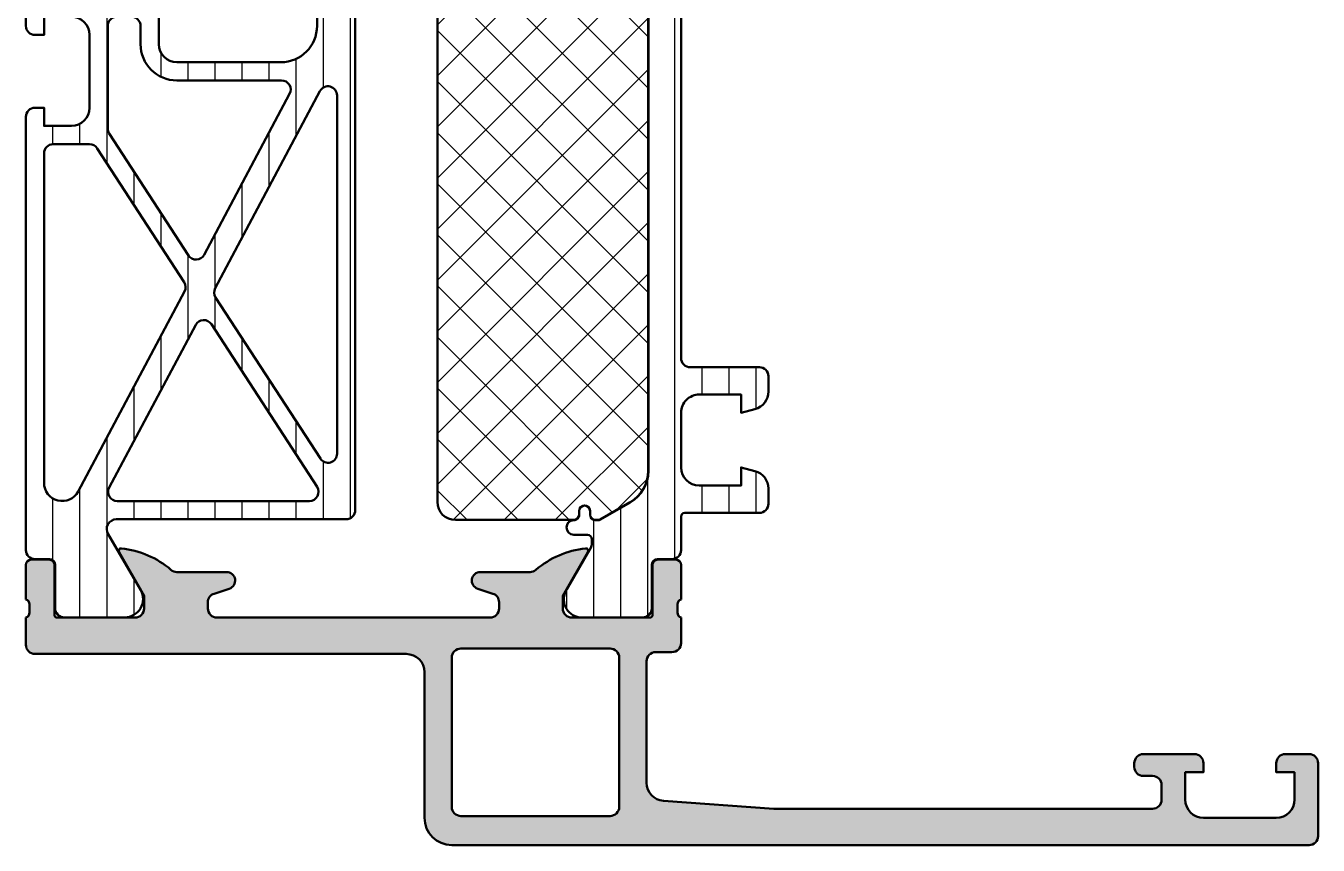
# Model space of a CAD drawing. Extents: x 0 to 71, y 0 to 90.
# Drawn here: x 0 to 71, y 0 to 45 of the extents above; entities that cross this region are included whole.
import ezdxf

# ---------------------------------------------------------------- set-up
doc = ezdxf.new("R2010")
doc.units = 0
for name, color, linetype, lineweight in [('0S-Alu contour', 7, 'Continuous', 50), ('0S-Alu hatch', 252, 'Continuous', 25), ('0S-Plastic contour', 254, 'Continuous', 50), ('0S-Plastic hatch', 253, 'Continuous', 25), ('0S-PT contour', 91, 'Continuous', 50), ('0S-PT hatch', 103, 'Continuous', 25)]:
    doc.layers.add(name, color=color, linetype=linetype, lineweight=lineweight)
pattern_1 = [(90, (0, 0), (-1.4859, 0), [])]

# ---------------------------------------------------------------- blocks, each defined once
blk = doc.blocks.new('445230__4D1B3745_639E_4B03_B5FC_5BB9E818A97D_')
at = {"layer": '0S-Alu hatch'}
h = blk.add_hatch(color=256, dxfattribs=at)
edge = h.paths.add_edge_path()
edge.add_line((23.39999999999999, 5.8e-15), (70.5, 1e-16))
edge.add_arc((70.5, 0.5000000000000002), 0.5000000000000002, 270, 360)
edge.add_line((71, 0.5000000000000002), (71, 4.5))
edge.add_arc((70.5, 4.5), 0.5, 0, 90)
edge.add_line((70.5, 5), (69.2, 4.999999999999999))
edge.add_arc((69.2, 4.499999999999998), 0.5000000000000009, 90, 180)
edge.add_line((68.7, 4.499999999999998), (68.7, 3.999999999999999))
edge.add_line((68.7, 3.999999999999999), (69.7, 3.999999999999998))
edge.add_line((69.7, 3.999999999999998), (69.7, 2.499999999999999))
edge.add_ellipse((68.7, 2.499999999999999), major_axis=(-1, 0), ratio=1, start_angle=90, end_angle=180, ccw=False)
edge.add_line((68.7, 1.499999999999999), (64.7, 1.499999999999999))
edge.add_ellipse((64.7, 2.5), major_axis=(-1, 0), ratio=1, start_angle=0, end_angle=90, ccw=False)
edge.add_line((63.7, 2.5), (63.7, 3.999999999999999))
edge.add_line((63.7, 3.999999999999999), (64.69999999999997, 3.999999999999999))
edge.add_line((64.69999999999997, 3.999999999999999), (64.7, 4.499999999999998))
edge.add_arc((64.19999999999999, 4.499999999999998), 0.5000000000000071, 0, 90)
edge.add_line((64.19999999999999, 5.000000000000005), (61.4, 5))
edge.add_arc((61.39999999999999, 4.500000000000003), 0.4999999999999965, 89.9999999999992, 180)
edge.add_line((60.89999999999999, 4.500000000000003), (60.89999999999999, 4.299999999999998))
edge.add_arc((61.4, 4.299999999999998), 0.5, 180, 270)
edge.add_line((61.4, 3.799999999999998), (61.9, 3.799999999999999))
edge.add_ellipse((61.9, 3.299999999999995), major_axis=(-0.500000000000004, 0), ratio=1, start_angle=180, end_angle=270, ccw=False)
edge.add_line((62.40000000000001, 3.299999999999995), (62.4, 2.499999999999998))
edge.add_ellipse((61.90000000000001, 2.499999999999998), major_axis=(-0.4999999999999929, 0), ratio=1, start_angle=89.9999999999992, end_angle=180, ccw=False)
edge.add_line((61.9, 2.000000000000005), (41.1, 2.000000000000001))
edge.add_line((41.1, 2.000000000000001), (35.02875295001209, 2.43366050357057))
edge.add_ellipse((35.1, 3.431119203401297), major_axis=(-0.9999999999999925, 0), ratio=1, start_angle=0, end_angle=85.91438322002512, ccw=False)
edge.add_line((34.1, 3.431119203401297), (34.1, 10.10000000000001))
edge.add_ellipse((34.59999999999999, 10.10000000000001), major_axis=(-0.4999999999999858, 0), ratio=1, start_angle=269.9999999999984, end_angle=360, ccw=False)
edge.add_line((34.6, 10.59999999999999), (35.49999999999999, 10.6))
edge.add_arc((35.50000000000001, 11.09999999999999), 0.4999999999999947, 269.9999999999984, 360)
edge.add_line((36, 11.09999999999999), (36.00000000000001, 12.49999999999997))
edge.add_ellipse((36.07883644654305, 12.76752059199309), major_axis=(-0.2788950563274344, 0), ratio=1, start_angle=-1.16458937409692, end_angle=73.58012358050792, ccw=False)
edge.add_line((35.799999, 12.77318899999146), (35.799999, 13.22678299999147))
edge.add_ellipse((36.07886709564317, 13.23244365946854), major_axis=(-0.2789255417371506, 0), ratio=1, start_angle=-73.57540544464501, end_angle=1.162870072887472, ccw=False)
edge.add_line((36, 13.49998699999148), (36, 15.37999799999997))
edge.add_arc((35.69999999999999, 15.37999799999998), 0.3000000000000043, 0, 89.99999999999864)
edge.add_line((35.7, 15.67999799999998), (34.72002568095721, 15.67999799999998))
edge.add_arc((34.72002568095721, 15.37999799999998), 0.3000000000000025, 90, 180)
edge.add_line((34.42002568095721, 15.37999799999998), (34.42002568095721, 12.61999999999998))
edge.add_ellipse((34.30002568095723, 12.61999999999999), major_axis=(-0.1199999999999761, 0), ratio=1, start_angle=89.9999999999967, end_angle=180, ccw=False)
edge.add_line((34.30002568095723, 12.50000000000001), (30.00000000000008, 12.50000000000001))
edge.add_ellipse((30.00000000000006, 13.00000000000001), major_axis=(-0.4999999999999965, 0), ratio=1, start_angle=0, end_angle=90.00000000000239, ccw=False)
edge.add_line((29.50000000000006, 13.00000000000001), (29.50000000000013, 13.70000000000008))
edge.add_line((29.50000000000013, 13.70000000000008), (30.88149545762234, 16.09282032302733))
edge.add_arc((30.76188021535158, 16.16188021535154), 0.1381197846484216, 329.9999999999994, 456.1655420256848)
edge.add_arc((31.28405319410915, 11.32812240090915), 5.000000000000042, 96.16554202568877, 130.6658211473357)
edge.add_ellipse((27.7, 15.50000000000004), major_axis=(-0.4999999999999942, 0), ratio=1, start_angle=89.9999999999983, end_angle=130.6658211473343, ccw=False)
edge.add_line((27.69999999999999, 15.00000000000004), (24.97066344585756, 15.00000000000005))
edge.add_arc((24.97066344585756, 14.52933655414248), 0.4706634458575714, 90, 252)
edge.add_line((24.8252204424565, 14.0817090169777), (25.6545084971875, 13.81225699414494))
edge.add_ellipse((25.50000000000003, 13.33672873599737), major_axis=(-0.4999999999999875, 0), ratio=1, start_angle=180, end_angle=251.9999999999998, ccw=False)
edge.add_line((26.00000000000001, 13.33672873599737), (26, 13.00000000000004))
edge.add_ellipse((25.5, 13.00000000000004), major_axis=(-0.5, 0), ratio=1, start_angle=90.0000000000008, end_angle=180, ccw=False)
edge.add_line((25.50000000000001, 12.50000000000003), (10.49999999999999, 12.50000000000004))
edge.add_ellipse((10.49999999999999, 13.00000000000003), major_axis=(-0.4999999999999858, 0), ratio=1, start_angle=0, end_angle=90, ccw=False)
edge.add_line((10, 13.00000000000003), (10, 13.33672873599738))
edge.add_ellipse((10.49999999999996, 13.33672873599739), major_axis=(-0.4999999999999574, 0), ratio=1, start_angle=287.99999999999966, end_angle=360, ccw=False)
edge.add_line((10.3454915028125, 13.81225699414492), (11.17477955754349, 14.0817090169777))
edge.add_arc((11.02933655414244, 14.52933655414248), 0.4706634458575631, 287.9999999999985, 450)
edge.add_line((11.02933655414244, 15.00000000000004), (8.29999999999999, 15.00000000000005))
edge.add_ellipse((8.299999999999981, 15.49999999999994), major_axis=(-0.499999999999897, 0), ratio=1, start_angle=49.33417885266488, end_angle=90.0000000000008, ccw=False)
edge.add_arc((4.715946805890837, 11.32812240090912), 5.000000000000085, 49.33417885266388, 83.8344579743107)
edge.add_arc((5.238119784648461, 16.16188021535153), 0.1381197846484461, 83.83445797431543, 209.9999999999996)
edge.add_line((5.118504542377669, 16.09282032302731), (6.499999999999857, 13.70000000000009))
edge.add_line((6.499999999999857, 13.70000000000009), (6.499999999999928, 12.99999999999997))
edge.add_ellipse((5.999999999999957, 13), major_axis=(-0.4999999999999716, 0), ratio=1, start_angle=89.9999999999967, end_angle=180, ccw=False)
edge.add_line((5.999999999999928, 12.50000000000002), (1.69997431904278, 12.50000000000001))
edge.add_ellipse((1.699974319042766, 12.61999999999999), major_axis=(-0.1199999999999797, 0), ratio=1, start_angle=0, end_angle=90.00000000000682, ccw=False)
edge.add_line((1.579974319042786, 12.61999999999999), (1.57997431904279, 15.37999799999998))
edge.add_arc((1.279974319042793, 15.37999799999998), 0.2999999999999971, 0, 90)
edge.add_line((1.279974319042793, 15.67999799999998), (0.2999999999999971, 15.67999799999998))
edge.add_arc((0.3000000000000114, 15.37999799999998), 0.3000000000000007, 90.00000000000273, 180)
edge.add_line((1.07e-14, 15.37999799999998), (1.42e-14, 13.49998699999146))
edge.add_ellipse((-0.0788670956431616, 13.23244365946853), major_axis=(-0.2789255417371429, 0), ratio=1, start_angle=178.8371299271111, end_angle=253.57540544464308, ccw=False)
edge.add_line((0.2000010000000003, 13.22678299999146), (0.2000010000000003, 12.77318899999147))
edge.add_ellipse((-0.0788364465429936, 12.76752059199309), major_axis=(-0.2788950563273811, 0), ratio=1, start_angle=106.4198764194908, end_angle=181.1645893740988, ccw=False)
edge.add_line((2.84e-14, 12.50000000000002), (0, 11.00000000000002))
edge.add_arc((0.5, 11.00000000000002), 0.5, 180, 270.0000000000017)
edge.add_line((0.5000000000000142, 10.50000000000002), (20.9, 10.5))
edge.add_ellipse((20.9, 9.500000000000009), major_axis=(-0.9999999999999982, 0), ratio=1, start_angle=180, end_angle=270, ccw=False)
edge.add_line((21.9, 9.500000000000009), (21.9, 1.50000000000002))
edge.add_arc((23.4, 1.500000000000009), 1.5, 180, 269.9999999999997)
edge = h.paths.add_edge_path()
edge.add_ellipse((23.90000000000001, 2.100000000000009), major_axis=(-0.5, 0), ratio=1, start_angle=0, end_angle=90.0000000000008, ccw=False)
edge.add_line((23.40000000000001, 2.100000000000009), (23.39999999999999, 10.3))
edge.add_ellipse((23.89999999999999, 10.3), major_axis=(-0.5000000000000036, 0), ratio=1, start_angle=269.9999999999992, end_angle=360, ccw=False)
edge.add_line((23.9, 10.8), (32.09999999999999, 10.8))
edge.add_ellipse((32.09999999999999, 10.3), major_axis=(-0.5, 0), ratio=1, start_angle=180, end_angle=270, ccw=False)
edge.add_line((32.6, 10.3), (32.6, 2.100000000000008))
edge.add_ellipse((32.09999999999999, 2.100000000000007), major_axis=(-0.5000000000000036, 0), ratio=1, start_angle=90, end_angle=180, ccw=False)
edge.add_line((32.09999999999999, 1.600000000000004), (23.90000000000001, 1.600000000000009))
at = {"layer": '0S-Alu contour', "color": 7}
for points in [[(1.279974319042793, 15.67999799999998), (0.2999999999999971, 15.67999799999998)], [(5.118504542377669, 16.09282032302731), (6.499999999999857, 13.70000000000009), (6.499999999999928, 12.99999999999997)], [(29.50000000000006, 13.00000000000001), (29.50000000000013, 13.70000000000008), (30.88149545762234, 16.09282032302733)], [(35.7, 15.67999799999998), (34.72002568095721, 15.67999799999998)], [(1.07e-14, 15.37999799999998), (1.42e-14, 13.49998699999146)], [(1.579974319042786, 12.61999999999999), (1.57997431904279, 15.37999799999998)], [(11.02933655414244, 15.00000000000004), (8.29999999999999, 15.00000000000005)], [(27.69999999999999, 15.00000000000004), (24.97066344585756, 15.00000000000005)], [(34.42002568095721, 15.37999799999998), (34.42002568095721, 12.61999999999998)], [(36, 13.49998699999148), (36, 15.37999799999997)], [(10.3454915028125, 13.81225699414492), (11.17477955754349, 14.0817090169777)], [(24.8252204424565, 14.0817090169777), (25.6545084971875, 13.81225699414494)], [(0.2000010000000003, 13.22678299999146), (0.2000010000000003, 12.77318899999147)], [(10, 13.00000000000003), (10, 13.33672873599738)], [(26.00000000000001, 13.33672873599737), (26, 13.00000000000004)], [(35.799999, 12.77318899999146), (35.799999, 13.22678299999147)], [(2.84e-14, 12.50000000000002), (0, 11.00000000000002)], [(5.999999999999928, 12.50000000000002), (1.69997431904278, 12.50000000000001)], [(25.50000000000001, 12.50000000000003), (10.49999999999999, 12.50000000000004)], [(34.30002568095723, 12.50000000000001), (30.00000000000008, 12.50000000000001)], [(36, 11.09999999999999), (36.00000000000001, 12.49999999999997)], [(23.9, 10.8), (32.09999999999999, 10.8)], [(0.5000000000000142, 10.50000000000002), (20.9, 10.5)], [(23.40000000000001, 2.100000000000009), (23.39999999999999, 10.3)], [(32.6, 10.3), (32.6, 2.100000000000008)], [(34.1, 3.431119203401297), (34.1, 10.10000000000001)], [(34.6, 10.59999999999999), (35.49999999999999, 10.6)], [(21.9, 9.500000000000009), (21.9, 1.50000000000002)], [(64.19999999999999, 5.000000000000005), (61.4, 5)], [(70.5, 5), (69.2, 4.999999999999999)], [(60.89999999999999, 4.500000000000003), (60.89999999999999, 4.299999999999998)], [(63.7, 2.5), (63.7, 3.999999999999999), (64.69999999999997, 3.999999999999999), (64.7, 4.499999999999998)], [(68.7, 4.499999999999998), (68.7, 3.999999999999999), (69.7, 3.999999999999998), (69.7, 2.499999999999999)], [(71, 0.5000000000000002), (71, 4.5)], [(61.4, 3.799999999999998), (61.9, 3.799999999999999)], [(62.40000000000001, 3.299999999999995), (62.4, 2.499999999999998)], [(61.9, 2.000000000000005), (41.1, 2.000000000000001), (35.02875295001209, 2.43366050357057)], [(32.09999999999999, 1.600000000000004), (23.90000000000001, 1.600000000000009)], [(68.7, 1.499999999999999), (64.7, 1.499999999999999)], [(23.39999999999999, 5.8e-15), (70.5, 1e-16)]]:
    blk.add_lwpolyline(points, dxfattribs=at)
for centre, radius, start, end in [((0.3000000000000114, 15.37999799999998), 0.3000000000000007, 90.00000000000273, 180), ((1.279974319042793, 15.37999799999998), 0.2999999999999971, 0, 90), ((5.238119784648461, 16.16188021535153), 0.1381197846484461, 83.83445797431543, 209.9999999999996), ((4.715946805890837, 11.32812240090912), 5.000000000000085, 49.33417885266388, 83.8344579743107), ((31.28405319410915, 11.32812240090915), 5.000000000000042, 96.16554202568877, 130.6658211473357), ((30.76188021535158, 16.16188021535154), 0.1381197846484216, 329.9999999999994, 96.1655420256848), ((34.72002568095721, 15.37999799999998), 0.3000000000000025, 90, 180), ((35.69999999999999, 15.37999799999998), 0.3000000000000043, 0, 89.99999999999864), ((11.02933655414244, 14.52933655414248), 0.4706634458575631, 287.9999999999985, 90), ((24.97066344585756, 14.52933655414248), 0.4706634458575714, 90, 252), ((0.5, 11.00000000000002), 0.5, 180, 270.0000000000017), ((35.50000000000001, 11.09999999999999), 0.4999999999999947, 269.9999999999984, 0), ((61.39999999999999, 4.500000000000003), 0.4999999999999965, 89.9999999999992, 180), ((64.19999999999999, 4.499999999999998), 0.5000000000000071, 0, 90), ((69.2, 4.499999999999998), 0.5000000000000009, 90, 180), ((70.5, 4.5), 0.5, 0, 90), ((61.4, 4.299999999999998), 0.5, 180, 270), ((23.4, 1.500000000000009), 1.5, 180, 269.9999999999997), ((70.5, 0.5000000000000002), 0.5000000000000002, 270, 0)]:
    blk.add_arc(centre, radius, start, end, dxfattribs=at)
at = {"layer": '0S-Alu contour', "color": 7, "extrusion": (0, 0, -1)}
for centre, radius, start, end in [((-8.299999999999981, 15.49999999999994), 0.499999999999897, 269.9999999999992, 310.6658211473351), ((-27.7, 15.50000000000004), 0.4999999999999942, 229.3341788526658, 270.0000000000017), ((0.0788670956431616, 13.23244365946853), 0.2789255417371429, 106.4245945553569, 181.162870072889), ((-10.49999999999996, 13.33672873599739), 0.4999999999999574, 0, 72.00000000000034), ((-25.50000000000003, 13.33672873599737), 0.4999999999999875, 108.0000000000002, 180), ((-36.07886709564317, 13.23244365946854), 0.2789255417371506, 358.8371299271125, 73.57540544464504), ((-5.999999999999957, 13), 0.4999999999999716, 180, 270.0000000000033), ((-10.49999999999999, 13.00000000000003), 0.4999999999999858, 270, 0), ((-25.5, 13.00000000000004), 0.5, 180, 269.9999999999992), ((-30.00000000000006, 13.00000000000001), 0.4999999999999965, 269.9999999999976, 0), ((0.0788364465429936, 12.76752059199309), 0.2788950563273811, 178.8354106259012, 253.5801235805092), ((-1.699974319042766, 12.61999999999999), 0.1199999999999797, 269.9999999999932, 0), ((-34.30002568095723, 12.61999999999999), 0.1199999999999761, 180, 270.0000000000033), ((-36.07883644654305, 12.76752059199309), 0.2788950563274344, 286.4198764194922, 1.164589374096924), ((-23.89999999999999, 10.3), 0.5000000000000036, 0, 90.00000000000081), ((-32.09999999999999, 10.3), 0.5, 90, 180), ((-20.9, 9.500000000000009), 0.9999999999999982, 90, 180), ((-34.59999999999999, 10.10000000000001), 0.4999999999999858, 0, 90.0000000000016), ((-61.9, 3.299999999999995), 0.500000000000004, 90, 180), ((-35.1, 3.431119203401297), 0.9999999999999925, 274.085616779975, 0), ((-61.90000000000001, 2.499999999999998), 0.4999999999999929, 180, 270.0000000000008), ((-64.7, 2.5), 1, 270, 0), ((-68.7, 2.499999999999999), 1, 180, 270), ((-23.90000000000001, 2.100000000000009), 0.5, 269.9999999999992, 0), ((-32.09999999999999, 2.100000000000007), 0.5000000000000036, 180, 270)]:
    blk.add_arc(centre, radius, start, end, dxfattribs=at)
blk = doc.blocks.new('284597__D08CAC3A_07DD_463D_B509_7DF6EB28120C___7885D81C_6EBD_473B_95D0_16E659CB0002_')
at = {"layer": '0S-Plastic hatch'}
h = blk.add_hatch(dxfattribs=at)
h.set_pattern_fill('ANSI31', color=256, scale=0.4680000000000001, angle=45, style=0)
h.set_pattern_definition(pattern_1)
edge = h.paths.add_edge_path()
edge.add_line((35.99999999999975, 66.29000567895663), (35.99999999999975, 64.4500000000472))
edge.add_arc((36.19999999999978, 64.45000000004715), 0.2000000000000384, 180, 269.9999999999919)
edge.add_line((36.19999999999976, 64.25000000004712), (40.29999999999977, 64.25000000004718))
edge.add_ellipse((40.29999999999975, 63.75000000004719), major_axis=(-0.4999999999999858, 0), ratio=1, start_angle=180, end_angle=269.9999999999984, ccw=False)
edge.add_line((40.79999999999974, 63.75000000004719), (40.79999999999974, 62.9192507766728))
edge.add_ellipse((39.79999999999984, 62.91925077667283), major_axis=(-0.999999999999904, 0), ratio=1, start_angle=104.9999999999985, end_angle=180, ccw=False)
edge.add_line((40.05881904510231, 61.95332495038385), (39.29999999999974, 61.75000000004718))
edge.add_line((39.29999999999974, 61.75000000004718), (39.29999999999974, 62.75000000004711))
edge.add_line((39.29999999999974, 62.75000000004711), (36.99999999999978, 62.75000000004716))
edge.add_arc((36.99999999999974, 61.75000000004715), 1.000000000000007, 89.99999999999797, 180)
edge.add_line((35.99999999999974, 61.75000000004715), (35.99999999999975, 58.75000000004716))
edge.add_arc((36.99999999999975, 58.75000000004717), 1.000000000000007, 180, 270.0000000000017)
edge.add_line((36.99999999999978, 57.75000000004716), (39.29999999999974, 57.75000000004716))
edge.add_line((39.29999999999974, 57.75000000004716), (39.29999999999974, 58.75000000004717))
edge.add_line((39.29999999999974, 58.75000000004717), (40.05881904510228, 58.54667504971059))
edge.add_ellipse((39.79999999999979, 57.58074922342157), major_axis=(-0.9999999999999568, 0), ratio=1, start_angle=180, end_angle=255.00000000000068, ccw=False)
edge.add_line((40.79999999999974, 57.58074922342157), (40.79999999999974, 56.75000000004715))
edge.add_ellipse((40.29999999999977, 56.75000000004712), major_axis=(-0.4999999999999681, 0), ratio=1, start_angle=90.00000000000489, end_angle=180, ccw=False)
edge.add_line((40.29999999999981, 56.25000000004715), (36.49999999999975, 56.25000000004716))
edge.add_arc((36.49999999999976, 55.75000000004715), 0.5000000000000071, 90.0000000000016, 180)
edge.add_line((35.99999999999975, 55.75000000004715), (35.99999999999975, 26.74999999999995))
edge.add_arc((36.49999999999973, 26.74999999999996), 0.4999999999999858, 180, 270.0000000000017)
edge.add_line((36.49999999999975, 26.24999999999998), (40.29999999999978, 26.24999999999998))
edge.add_ellipse((40.29999999999978, 25.75000000000001), major_axis=(-0.4999999999999645, 0), ratio=1, start_angle=180, end_angle=269.9999999999992, ccw=False)
edge.add_line((40.79999999999974, 25.75000000000001), (40.79999999999975, 24.91925077662567))
edge.add_ellipse((39.79999999999966, 24.91925077662568), major_axis=(-1.000000000000092, 0), ratio=1, start_angle=104.9999999999998, end_angle=180, ccw=False)
edge.add_line((40.0588190451022, 23.95332495033652), (39.29999999999974, 23.75000000000003))
edge.add_line((39.29999999999974, 23.75000000000003), (39.29999999999974, 24.74999999999995))
edge.add_line((39.29999999999974, 24.74999999999995), (36.99999999999973, 24.74999999999992))
edge.add_arc((36.99999999999968, 23.74999999999999), 0.999999999999936, 89.99999999999714, 180)
edge.add_line((35.99999999999975, 23.74999999999999), (35.99999999999975, 20.74999999999998))
edge.add_arc((36.99999999999974, 20.74999999999997), 1, 180, 270)
edge.add_line((36.99999999999974, 19.74999999999997), (39.29999999999974, 19.74999999999998))
edge.add_line((39.29999999999974, 19.74999999999998), (39.29999999999974, 20.74999999999998))
edge.add_line((39.29999999999974, 20.74999999999998), (40.05881904510228, 20.54667504966336))
edge.add_ellipse((39.79999999999975, 19.58074922337431), major_axis=(-0.999999999999984, 0), ratio=1, start_angle=180, end_angle=254.999999999999, ccw=False)
edge.add_line((40.79999999999974, 19.58074922337431), (40.79999999999974, 18.74999999999992))
edge.add_ellipse((40.29999999999975, 18.74999999999991), major_axis=(-0.4999999999999929, 0), ratio=1, start_angle=90.0000000000008, end_angle=180, ccw=False)
edge.add_line((40.29999999999975, 18.24999999999992), (36.19999999999973, 18.24999999999998))
edge.add_arc((36.19999999999977, 18.04999999999996), 0.2000000000000206, 90.0000000000122, 180)
edge.add_line((35.99999999999975, 18.04999999999996), (35.99999999999975, 16.20999432109047))
edge.add_ellipse((35.50000267890206, 16.20999432109047), major_axis=(-0.4999973210976875, 0), ratio=1, start_angle=89.99969301797472, end_angle=180, ccw=False)
edge.add_line((35.49999999999287, 15.70999699999996), (34.68966866665951, 15.70999699999996))
edge.add_arc((34.68966866665951, 15.40999699999995), 0.3000000000000114, 90, 180)
edge.add_line((34.3896686666595, 15.40999699999995), (34.39000061705653, 13.00999861706367))
edge.add_ellipse((33.89000463961791, 13.00999597743858), major_axis=(-0.4999959774455904, 0), ratio=1, start_angle=89.99969751881582, end_angle=180.0003024817733, ccw=False)
edge.add_line((33.89000199999285, 12.50999999999996), (30.41346050189336, 12.50999999999996))
edge.add_ellipse((30.55577115088471, 13.4998180747228), major_axis=(-0.9999960709244707, 0), ratio=1, start_angle=-32.727016099840625, end_angle=81.8183919481001, ccw=False)
edge.add_line((29.71451850189337, 14.04045299999995), (31.03303562435068, 16.32419195977532))
edge.add_arc((30.60002365369275, 16.57419118792778), 0.4999989808088478, 330.0000347009659, 360.0057751235545)
edge.add_line((31.10002263196169, 16.57424158528533), (31.09999999999033, 16.7999999999824))
edge.add_arc((30.84999999997285, 16.79999999998248), 0.2500000000174793, 0, 89.99999999999349)
edge.add_line((30.84999999997288, 17.04999999999996), (30.09959336060875, 17.04999999999999))
edge.add_ellipse((30.09959336060875, 17.44925907311674), major_axis=(-0.3992590731167524, 0), ratio=1, start_angle=-90, end_angle=90, ccw=False)
edge.add_arc((30.09959336060881, 18.15000000000003), 0.301481853766532, 269.9999999999892, 360)
edge.add_line((30.40107521437534, 18.15000000000003), (30.40107521437533, 18.35057079528622))
edge.add_ellipse((30.7005044190891, 18.35057079528619), major_axis=(-0.2994292047137676, 0), ratio=1, start_angle=180, end_angle=360, ccw=False)
edge.add_line((30.99993362380287, 18.35057079528617), (30.99993362380286, 18.14999999999993))
edge.add_arc((31.29993362380281, 18.14999999999994), 0.2999999999999474, 180, 266.6063607285442)
edge.add_line((31.28217495791437, 17.85052607828749), (31.46501280946028, 17.85052607828744))
edge.add_arc((31.46501280946004, 18.05052607828744), 0.2000000000000028, 270.0000000000692, 300.0000000000661)
edge.add_line((31.56501280946024, 17.87732099753067), (33.19999999999974, 18.82128129211018))
edge.add_arc((32.19999999999978, 20.55333209967904), 1.999999999999963, 299.9999999999989, 360)
edge.add_line((34.19999999999975, 20.55333209967904), (34.19999999999973, 61.94666790036814))
edge.add_arc((32.19999999999983, 61.94666790036811), 1.999999999999907, 0, 60.00000000000036)
edge.add_line((33.19999999999977, 63.67871870793692), (31.56501280946021, 64.62267900251663))
edge.add_arc((31.4650128094603, 64.44947392175968), 0.2000000000000152, 60.0000000000326, 90.00000000003052)
edge.add_line((31.46501280946019, 64.6494739217597), (31.28217495791439, 64.64947392175966))
edge.add_arc((31.29993362380283, 64.3500000000472), 0.2999999999999647, 93.39363927145564, 180)
edge.add_line((30.99993362380287, 64.3500000000472), (30.99993362380285, 64.14942920476093))
edge.add_ellipse((30.7005044190891, 64.14942920476093), major_axis=(-0.2994292047137605, 0), ratio=1, start_angle=0, end_angle=180, ccw=False)
edge.add_line((30.40107521437533, 64.14942920476093), (30.40107521437533, 64.35000000004713))
edge.add_arc((30.09959336060877, 64.35000000004706), 0.3014818537665675, 0, 90.00000000000273)
edge.add_ellipse((30.09959336060875, 65.05074092693039), major_axis=(-0.3992590731167524, 0), ratio=1, start_angle=-90, end_angle=90, ccw=False)
edge.add_line((30.09959336060875, 65.45000000004714), (30.84999999997284, 65.45000000004717))
edge.add_arc((30.84999999997285, 65.70000000006466), 0.2500000000174936, 269.9999999999984, 360)
edge.add_line((31.09999999999034, 65.70000000006465), (31.10002263196169, 65.9257584147615))
edge.add_arc((30.6000226344741, 65.92580853907533), 0.5000000000000318, 359.9942561767659, 389.9999965993444)
edge.add_line((31.03303535120451, 66.1758085133749), (29.71451850189337, 68.45954700004715))
edge.add_ellipse((30.5557711508847, 69.0001819253243), major_axis=(-0.9999960709244641, 0), ratio=1, start_angle=-81.81839194810101, end_angle=32.72701609984068, ccw=False)
edge.add_line((30.41346050189336, 69.99000000004715), (33.89000199999284, 69.99000000004715))
edge.add_ellipse((33.89000463961791, 69.49000402260852), major_axis=(-0.4999959774455975, 0), ratio=1, start_angle=179.9996975182268, end_angle=270.00030248118503, ccw=False)
edge.add_line((34.39000061705654, 69.49000138297832), (34.3896686666595, 67.09000300004716))
edge.add_arc((34.68966866665951, 67.09000300004716), 0.3000000000000114, 180, 269.9999999999986)
edge.add_line((34.68966866665951, 66.79000300004715), (35.49999999999287, 66.79000300004715))
edge.add_ellipse((35.50000267890205, 66.29000567895663), major_axis=(-0.4999973210976948, 0), ratio=1, start_angle=180, end_angle=270.00030698202454, ccw=False)
at = {"layer": '0S-Plastic contour', "color": 7}
for points in [[(30.41346050189336, 69.99000000004715), (33.89000199999284, 69.99000000004715)], [(34.39000061705654, 69.49000138297832), (34.3896686666595, 67.09000300004716)], [(31.03303535120451, 66.1758085133749), (29.71451850189337, 68.45954700004715)], [(34.68966866665951, 66.79000300004715), (35.49999999999287, 66.79000300004715)], [(35.99999999999975, 66.29000567895663), (35.99999999999975, 64.4500000000472)], [(30.09959336060875, 65.45000000004714), (30.84999999997284, 65.45000000004717)], [(31.09999999999034, 65.70000000006465), (31.10002263196169, 65.9257584147615)], [(31.46501280946019, 64.6494739217597), (31.28217495791439, 64.64947392175966)], [(33.19999999999977, 63.67871870793692), (31.56501280946021, 64.62267900251663)], [(30.40107521437533, 64.14942920476093), (30.40107521437533, 64.35000000004713)], [(30.99993362380287, 64.3500000000472), (30.99993362380285, 64.14942920476093)], [(36.19999999999976, 64.25000000004712), (40.29999999999977, 64.25000000004718)], [(40.79999999999974, 63.75000000004719), (40.79999999999974, 62.9192507766728)], [(40.05881904510231, 61.95332495038385), (39.29999999999974, 61.75000000004718), (39.29999999999974, 62.75000000004711), (36.99999999999978, 62.75000000004716)], [(34.19999999999975, 20.55333209967904), (34.19999999999973, 61.94666790036814)], [(35.99999999999974, 61.75000000004715), (35.99999999999975, 58.75000000004716)], [(36.99999999999978, 57.75000000004716), (39.29999999999974, 57.75000000004716), (39.29999999999974, 58.75000000004717), (40.05881904510228, 58.54667504971059)], [(40.79999999999974, 57.58074922342157), (40.79999999999974, 56.75000000004715)], [(40.29999999999981, 56.25000000004715), (36.49999999999975, 56.25000000004716)], [(35.99999999999975, 55.75000000004715), (35.99999999999975, 26.74999999999995)], [(36.49999999999975, 26.24999999999998), (40.29999999999978, 26.24999999999998)], [(40.79999999999974, 25.75000000000001), (40.79999999999975, 24.91925077662567)], [(40.0588190451022, 23.95332495033652), (39.29999999999974, 23.75000000000003), (39.29999999999974, 24.74999999999995), (36.99999999999973, 24.74999999999992)], [(35.99999999999975, 23.74999999999999), (35.99999999999975, 20.74999999999998)], [(36.99999999999974, 19.74999999999997), (39.29999999999974, 19.74999999999998), (39.29999999999974, 20.74999999999998), (40.05881904510228, 20.54667504966336)], [(40.79999999999974, 19.58074922337431), (40.79999999999974, 18.74999999999992)], [(31.56501280946024, 17.87732099753067), (33.19999999999974, 18.82128129211018)], [(30.40107521437534, 18.15000000000003), (30.40107521437533, 18.35057079528622)], [(30.99993362380287, 18.35057079528617), (30.99993362380286, 18.14999999999993)], [(31.28217495791437, 17.85052607828749), (31.46501280946028, 17.85052607828744)], [(35.99999999999975, 18.04999999999996), (35.99999999999975, 16.20999432109047)], [(40.29999999999975, 18.24999999999992), (36.19999999999973, 18.24999999999998)], [(30.84999999997288, 17.04999999999996), (30.09959336060875, 17.04999999999999)], [(31.10002263196169, 16.57424158528533), (31.09999999999033, 16.7999999999824)], [(29.71451850189337, 14.04045299999995), (31.03303562435068, 16.32419195977532)], [(35.49999999999287, 15.70999699999996), (34.68966866665951, 15.70999699999996)], [(34.3896686666595, 15.40999699999995), (34.39000061705653, 13.00999861706367)], [(33.89000199999285, 12.50999999999996), (30.41346050189336, 12.50999999999996)]]:
    blk.add_lwpolyline(points, dxfattribs=at)
at = {"layer": '0S-Plastic contour', "color": 7, "extrusion": (0, 0, -1)}
for centre, radius, start, end in [((-30.5557711508847, 69.0001819253243), 0.9999960709244641, 327.2729839001593, 81.81839194810097), ((-33.89000463961791, 69.49000402260852), 0.4999959774455975, 89.99969751881494, 180.0003024817733), ((-35.50000267890205, 66.29000567895663), 0.4999973210976948, 89.99969301797543, 180), ((-30.09959336060875, 65.05074092693039), 0.3992590731167524, 270, 90), ((-30.7005044190891, 64.14942920476093), 0.2994292047137605, 180, 0), ((-40.29999999999975, 63.75000000004719), 0.4999999999999858, 90.0000000000016, 180), ((-39.79999999999984, 62.91925077667283), 0.999999999999904, 180, 255.0000000000015), ((-39.79999999999979, 57.58074922342157), 0.9999999999999568, 104.9999999999993, 180), ((-40.29999999999977, 56.75000000004712), 0.4999999999999681, 180, 269.9999999999951), ((-40.29999999999978, 25.75000000000001), 0.4999999999999645, 90.00000000000081, 180), ((-39.79999999999966, 24.91925077662568), 1.000000000000092, 180, 255.0000000000002), ((-39.79999999999975, 19.58074922337431), 0.999999999999984, 105.000000000001, 180), ((-30.7005044190891, 18.35057079528619), 0.2994292047137676, 0, 180), ((-40.29999999999975, 18.74999999999991), 0.4999999999999929, 180, 269.9999999999992), ((-30.09959336060875, 17.44925907311674), 0.3992590731167524, 270, 90), ((-35.50000267890206, 16.20999432109047), 0.4999973210976876, 180, 270.0003069820253), ((-30.55577115088471, 13.4998180747228), 0.9999960709244707, 278.1816080518999, 32.72701609984063), ((-33.89000463961791, 13.00999597743858), 0.4999959774455904, 179.9996975182267, 270.0003024811842)]:
    blk.add_arc(centre, radius, start, end, dxfattribs=at)
at = {"layer": '0S-Plastic contour', "color": 7}
for centre, radius, start, end in [((34.68966866665951, 67.09000300004716), 0.3000000000000114, 180, 269.9999999999986), ((30.6000226344741, 65.92580853907533), 0.5000000000000318, 359.9942561767659, 29.99999659934434), ((30.84999999997285, 65.70000000006466), 0.2500000000174936, 269.9999999999984, 0), ((30.09959336060877, 64.35000000004706), 0.3014818537665675, 0, 90.00000000000273), ((31.29993362380283, 64.3500000000472), 0.2999999999999647, 93.39363927145564, 180), ((31.4650128094603, 64.44947392175968), 0.2000000000000152, 60.0000000000326, 90.00000000003052), ((36.19999999999978, 64.45000000004715), 0.2000000000000384, 180, 269.9999999999919), ((32.19999999999983, 61.94666790036811), 1.999999999999907, 0, 60.00000000000036), ((36.99999999999974, 61.75000000004715), 1.000000000000007, 89.99999999999797, 180), ((36.99999999999975, 58.75000000004717), 1.000000000000007, 180, 270.0000000000017), ((36.49999999999976, 55.75000000004715), 0.5000000000000071, 90.0000000000016, 180), ((36.49999999999973, 26.74999999999996), 0.4999999999999858, 180, 270.0000000000017), ((36.99999999999968, 23.74999999999999), 0.999999999999936, 89.99999999999714, 180), ((36.99999999999974, 20.74999999999997), 1, 180, 270), ((32.19999999999978, 20.55333209967904), 1.999999999999963, 299.9999999999989, 0), ((30.09959336060881, 18.15000000000003), 0.301481853766532, 269.9999999999892, 0), ((31.29993362380281, 18.14999999999994), 0.2999999999999474, 180, 266.6063607285442), ((31.46501280946004, 18.05052607828744), 0.2000000000000028, 270.0000000000692, 300.0000000000661), ((36.19999999999977, 18.04999999999996), 0.2000000000000206, 90.0000000000122, 180), ((30.84999999997285, 16.79999999998248), 0.2500000000174793, 0, 89.99999999999349), ((30.60002365369275, 16.57419118792778), 0.4999989808088478, 330.0000347009659, 0.0057751235544622), ((34.68966866665951, 15.40999699999995), 0.3000000000000114, 90, 180)]:
    blk.add_arc(centre, radius, start, end, dxfattribs=at)
blk = doc.blocks.new('441380__D0DC2CB0_831F_434D_8CB8_858A3E2ABDB6_')
at = {"layer": '0S-PT hatch'}
h = blk.add_hatch(dxfattribs=at)
h.set_pattern_fill('ANSI37', color=256, scale=0.625, angle=90, style=0)
h.set_pattern_definition([(135, (0, 0), (-1.403165018917055, -1.403165018917055), []), (225, (0, 0), (1.403165018917055, -1.403165018917055), [])])
edge = h.paths.add_edge_path()
edge.add_line((23.59999999999975, 17.85979668030449), (30.10107521437534, 17.85979668030448))
edge.add_arc((30.10107521437533, 18.14979668030449), 0.2900000000000098, 270.0000000000014, 360)
edge.add_line((30.39107521437534, 18.14979668030449), (30.39107521437534, 18.35036747559074))
edge.add_ellipse((30.7005044190891, 18.35036747559074), major_axis=(-0.3094292047137586, 0), ratio=1, start_angle=180, end_angle=360, ccw=False)
edge.add_line((31.00993362380286, 18.35036747559074), (31.00993362380286, 18.14979668030449))
edge.add_arc((31.29993362380285, 18.14979668030449), 0.2899999999999849, 180, 266.5483281938148)
edge.add_line((31.28247370832801, 17.86032275859201), (31.46501280946021, 17.86032275859201))
edge.add_arc((31.4650128094602, 18.050322758592), 0.1899999999999906, 270.0000000000021, 300.000000000002)
edge.add_line((31.5600128094602, 17.88577793187296), (33.19499999999974, 18.82973822645254))
edge.add_arc((32.19999999999976, 20.55312877998357), 1.989999999999987, 299.9999999999994, 360)
edge.add_line((34.18999999999975, 20.55312877998357), (34.18999999999974, 61.9464645806726))
edge.add_arc((32.19999999999976, 61.9464645806726), 1.98999999999998, 0, 60.00000000000021)
edge.add_line((33.19499999999974, 63.66985513420361), (31.56001280946018, 64.61381542878318))
edge.add_arc((31.4650128094602, 64.4492706020642), 0.1899999999999257, 59.99999999999241, 89.99999999999358)
edge.add_line((31.46501280946022, 64.63927060206414), (31.28247370832781, 64.63927060206414))
edge.add_arc((31.29993362380286, 64.34979668035166), 0.2900000000000036, 93.45167180623, 180)
edge.add_line((31.00993362380286, 64.34979668035166), (31.00993362380285, 64.1492258850654))
edge.add_ellipse((30.69996681190129, 64.1492258850654), major_axis=(-0.3099668119015604, 0), ratio=1, start_angle=0, end_angle=180, ccw=False)
edge.add_line((30.38999999999973, 64.1492258850654), (30.38999999999973, 64.34979668030448))
edge.add_arc((30.09959336060872, 64.34979668030446), 0.2904066393910085, 0, 90.0000000000042)
edge.add_line((30.0995933606087, 64.64020331969547), (23.60000000001702, 64.64020331974258))
edge.add_arc((23.59999999999972, 63.65020331974261), 0.9899999999999664, 89.99999999899825, 180)
edge.add_line((22.60999999999975, 63.65020331974261), (22.60999999999974, 18.84979668030448))
edge.add_arc((23.59999999999975, 18.84979668030449), 0.9900000000000019, 180, 270)
at = {"layer": '0S-PT contour', "color": 7}
for points in [[(30.0995933606087, 64.64020331969547), (23.60000000001702, 64.64020331974258)], [(31.46501280946022, 64.63927060206414), (31.28247370832781, 64.63927060206414)], [(33.19499999999974, 63.66985513420361), (31.56001280946018, 64.61381542878318)], [(30.38999999999973, 64.1492258850654), (30.38999999999973, 64.34979668030448)], [(31.00993362380286, 64.34979668035166), (31.00993362380285, 64.1492258850654)], [(22.60999999999975, 63.65020331974261), (22.60999999999974, 18.84979668030448)], [(34.18999999999975, 20.55312877998357), (34.18999999999974, 61.9464645806726)], [(31.5600128094602, 17.88577793187296), (33.19499999999974, 18.82973822645254)], [(23.59999999999975, 17.85979668030449), (30.10107521437534, 17.85979668030448)], [(30.39107521437534, 18.14979668030449), (30.39107521437534, 18.35036747559074)], [(31.00993362380286, 18.35036747559074), (31.00993362380286, 18.14979668030449)], [(31.28247370832801, 17.86032275859201), (31.46501280946021, 17.86032275859201)]]:
    blk.add_lwpolyline(points, dxfattribs=at)
for centre, radius, start, end in [((23.59999999999972, 63.65020331974261), 0.9899999999999664, 89.99999999899825, 180), ((30.09959336060872, 64.34979668030446), 0.2904066393910085, 0, 90.0000000000042), ((31.29993362380286, 64.34979668035166), 0.2900000000000036, 93.45167180623, 180), ((31.4650128094602, 64.4492706020642), 0.1899999999999257, 59.99999999999241, 89.99999999999358), ((32.19999999999976, 61.9464645806726), 1.98999999999998, 0, 60.00000000000021), ((32.19999999999976, 20.55312877998357), 1.989999999999987, 299.9999999999994, 0), ((23.59999999999975, 18.84979668030449), 0.9900000000000019, 180, 270), ((30.10107521437533, 18.14979668030449), 0.2900000000000098, 270.0000000000014, 0), ((31.29993362380285, 18.14979668030449), 0.2899999999999849, 180, 266.5483281938148), ((31.4650128094602, 18.050322758592), 0.1899999999999906, 270.0000000000021, 300.000000000002)]:
    blk.add_arc(centre, radius, start, end, dxfattribs=at)
at = {"layer": '0S-PT contour', "color": 7, "extrusion": (0, 0, -1)}
for centre, radius, start, end in [((-30.69996681190129, 64.1492258850654), 0.3099668119015604, 180, 0), ((-30.7005044190891, 18.35036747559074), 0.3094292047137586, 0, 180)]:
    blk.add_arc(centre, radius, start, end, dxfattribs=at)
blk = doc.blocks.new('284597__99619FE6_2930_413E_AA95_BC9D00CF5261___5C3406F2_B956_4F3D_8C3A_1460D18A96CA_')
at = {"layer": '0S-Plastic hatch'}
h = blk.add_hatch(dxfattribs=at)
h.set_pattern_fill('ANSI31', color=256, scale=0.4680000000000001, angle=45, style=0)
h.set_pattern_definition(pattern_1)
edge = h.paths.add_edge_path()
edge.add_line((16.00004199033086, 66.2900056789164), (16.00004199033084, 47.50005420464279))
edge.add_ellipse((15.00004199033083, 47.50005420464279), major_axis=(-1.000000000000007, 0), ratio=1, start_angle=90, end_angle=180, ccw=False)
edge.add_line((15.00004199033083, 46.50005420464277), (12.80004199033102, 46.50005420464277))
edge.add_arc((12.80004199033104, 46.00005420464277), 0.5000000000000071, 90.0000000000016, 180)
edge.add_line((12.30004199033103, 46.00005420464277), (12.30004199033104, 45.50005420464278))
edge.add_line((12.30004199033104, 45.50005420464278), (16.00004199033083, 45.50005420464278))
edge.add_line((16.00004199033083, 45.50005420464278), (16.00004199033083, 45.00005420464278))
edge.add_ellipse((14.00004199033084, 45.00005420464278), major_axis=(-1.999999999999992, 0), ratio=1, start_angle=90, end_angle=180, ccw=False)
edge.add_line((14.00004199033084, 43.00005420464279), (8.300041990331025, 43.00005420464277))
edge.add_ellipse((8.300041990331032, 44.00005420464276), major_axis=(-0.9999999999999928, 0), ratio=1, start_angle=0, end_angle=89.9999999999996, ccw=False)
edge.add_line((7.300041990331038, 44.00005420464276), (7.300041990331031, 45.50005420464277))
edge.add_line((7.300041990331031, 45.50005420464277), (8.300041990331039, 45.50005420464278))
edge.add_line((8.300041990331039, 45.50005420464278), (8.300041990331039, 46.00005420464277))
edge.add_arc((7.800041990331038, 46.00005420464277), 0.5, 0, 90.00000000000081)
edge.add_line((7.800041990331031, 46.50005420464277), (0.500041990330857, 46.50000000000002))
edge.add_arc((0.500041990330857, 46.00000000000002), 0.5, 90, 180)
edge.add_line((4.19903308568e-05, 46.00000000000002), (4.19903308568e-05, 45.00005420464279))
edge.add_arc((0.500041990330857, 45.00005420464278), 0.5, 180, 270)
edge.add_line((0.500041990330857, 44.50005420464278), (1.000041990330856, 44.50005420464278))
edge.add_line((1.000041990330856, 44.50005420464278), (1.000041990330856, 45.50005420464278))
edge.add_line((1.000041990330856, 45.50005420464278), (2.500041990330856, 45.50005420464278))
edge.add_ellipse((2.500041990330856, 44.50005420464278), major_axis=(-1, 0), ratio=1, start_angle=180, end_angle=270, ccw=False)
edge.add_line((3.500041990330856, 44.50005420464278), (3.500041990330856, 40.50005420464279))
edge.add_ellipse((2.500041990330856, 40.50005420464278), major_axis=(-1, 0), ratio=1, start_angle=90, end_angle=180, ccw=False)
edge.add_line((2.500041990330856, 39.50005420464278), (1.000041990330856, 39.50005420464278))
edge.add_line((1.000041990330856, 39.50005420464278), (1.000041990330856, 40.50005420464278))
edge.add_line((1.000041990330856, 40.50005420464278), (0.5000000000000285, 40.50005420464278))
edge.add_arc((0.5000000000000285, 40.00005420464278), 0.5, 90, 180)
edge.add_line((2.84e-14, 40.00005420464278), (1.42e-14, 16.20999432108365))
edge.add_arc((0.4999973210908309, 16.20999432108365), 0.4999973210908167, 180, 270.0003069820262)
edge.add_line((0.5000000000000285, 15.70999700000001), (1.310331333333365, 15.70999700000001))
edge.add_ellipse((1.310331333333351, 15.40999700000002), major_axis=(-0.2999999999999989, 0), ratio=1, start_angle=180, end_angle=269.99999999999727, ccw=False)
edge.add_line((1.61033133333335, 15.40999700000002), (1.609999382936337, 13.00999861706371))
edge.add_arc((2.109995360374952, 13.00999597743863), 0.4999959774455833, 179.9996975182267, 270.0003024811867)
edge.add_line((2.109998000000032, 12.51000000000002), (5.438166910264541, 12.51000000000001))
edge.add_arc((5.438166910264541, 13.51000000000001), 1.000000000000001, 270, 389.5194087327976)
edge.add_line((6.308355749616824, 14.00271836160909), (4.521986761255675, 17.08262158262516))
edge.add_ellipse((4.980014086611419, 17.36313034030484), major_axis=(-0.5370979369794057, 0), ratio=1, start_angle=-88.32945715023197, end_angle=31.484469290444395, ccw=False)
edge.add_line((4.964356423750274, 17.90000000000006), (17.60004199033066, 17.89999999999989))
edge.add_arc((17.60004199033067, 18.39999999999989), 0.4999999999999965, 269.9999999999992, 360)
edge.add_line((18.10004199033067, 18.39999999999989), (18.10004199033067, 62.64722325026709))
edge.add_ellipse((19.10004199033066, 62.64722325026711), major_axis=(-0.9999999999999857, 0), ratio=1, start_angle=299.99999999999943, end_angle=360, ccw=False)
edge.add_line((18.60004199033067, 63.51324865405154), (20.40004199033056, 64.55247913859273))
edge.add_arc((19.90004199033068, 65.41850454237716), 0.9999999999999513, 299.9999999999941, 360)
edge.add_line((20.90004199033063, 65.41850454237716), (20.90004199033067, 65.92584774310484))
edge.add_ellipse((21.40004199033061, 65.92584774310482), major_axis=(-0.4999999999999432, 0), ratio=1, start_angle=330.00000340065725, end_angle=360, ccw=False)
edge.add_line((20.96702927360028, 66.17584771740434), (22.2855234884303, 68.45954700000001))
edge.add_arc((21.44427083943895, 69.00018192527718), 0.9999960709244836, 327.2729839001591, 441.8183919481005)
edge.add_line((21.5865814884303, 69.99000000000004), (18.11003999033087, 69.99000000000004))
edge.add_arc((18.11003735070579, 69.49000402256141), 0.4999959774455975, 89.9996975188125, 180.0003024817733)
edge.add_line((17.61004137326716, 69.49000138293121), (17.61037332366417, 67.090003))
edge.add_ellipse((17.31037332366419, 67.09000300000001), major_axis=(-0.2999999999999758, 0), ratio=1, start_angle=89.99999999999591, end_angle=180, ccw=False)
edge.add_line((17.31037332366417, 66.79000300000004), (16.50004199033083, 66.79000299999998))
edge.add_arc((16.50003931142162, 66.2900056789164), 0.4999973210907599, 89.99969301797297, 180)
edge = h.paths.add_edge_path()
edge.add_line((8.300041990331051, 42.00005420464278), (14.05127620203449, 42.00005420464276))
edge.add_ellipse((14.05127620203449, 41.50005420464276), major_axis=(-0.5, 0), ratio=1, start_angle=152.0000000000005, end_angle=270, ccw=False)
edge.add_line((14.49274999846396, 41.26531842324982), (9.79322121597032, 32.42679026735722))
edge.add_ellipse((9.351747419540857, 32.66152604875017), major_axis=(-0.5000000000000014, 0), ratio=1, start_angle=32.999999999999716, end_angle=151.9999999999997, ccw=False)
edge.add_line((8.932412135568143, 32.38920653124266), (4.580706706358142, 39.09024525452482))
edge.add_ellipse((5.000041990330856, 39.36256477203233), major_axis=(-0.5000000000000008, 0), ratio=1, start_angle=0, end_angle=32.999999999999716, ccw=False)
edge.add_line((4.500041990330856, 39.36256477203233), (4.500041990330856, 45.00005420464279))
edge.add_ellipse((5.000041990330856, 45.00005420464278), major_axis=(-0.5, 0), ratio=1, start_angle=270.00000000000165, end_angle=360, ccw=False)
edge.add_line((5.000041990330842, 45.50005420464278), (5.800041990331038, 45.50005420464279))
edge.add_ellipse((5.800041990331024, 45.00005420464277), major_axis=(-0.5000000000000142, 0), ratio=1, start_angle=180, end_angle=269.9999999999984, ccw=False)
edge.add_line((6.300041990331038, 45.00005420464277), (6.300041990331038, 44.00005420464279))
edge.add_arc((8.300041990331051, 44.00005420464279), 2.000000000000014, 180, 270)
edge = h.paths.add_edge_path()
edge.add_ellipse((10.84626403443774, 30.3601722756317), major_axis=(-0.5000000000000011, 0), ratio=1, start_angle=-28.000000000000398, end_angle=32.999999999999716, ccw=False)
edge.add_line((10.40479023800827, 30.59490805702465), (16.15856819390122, 41.41619053439884))
edge.add_ellipse((16.60004199033069, 41.18145475300591), major_axis=(-0.5, 0), ratio=1, start_angle=180, end_angle=332.0000000000005, ccw=False)
edge.add_line((17.10004199033068, 41.18145475300591), (17.10004199033066, 21.50013119178355))
edge.add_ellipse((16.60004199033066, 21.50013119178355), major_axis=(-0.4999999999999965, 0), ratio=1, start_angle=33.00000000000051, end_angle=180, ccw=False)
edge.add_line((16.18070670635796, 21.22781167427604), (10.42692875046502, 30.08785275812419))
edge = h.paths.add_edge_path()
edge.add_line((4.577163266420285, 19.63473578139301), (9.331245795884094, 28.57586461299624))
edge.add_ellipse((9.772719592313557, 28.34112883160329), major_axis=(-0.4999999999999981, 0), ratio=1, start_angle=213, end_angle=332.0000000000003, ccw=False)
edge.add_line((10.19205487628626, 28.61344834911081), (15.99849183128671, 19.67231951750743))
edge.add_ellipse((15.57915654731399, 19.39999999999992), major_axis=(-0.5, 0), ratio=1, start_angle=89.9999999999992, end_angle=212.9999999999997, ccw=False)
edge.add_line((15.57915654731398, 18.89999999999992), (5.018637062849734, 18.90000000000006))
edge.add_ellipse((5.018637062849748, 19.40000000000006), major_axis=(-0.5, 0), ratio=1, start_angle=-28.000000000000398, end_angle=89.9999999999983, ccw=False)
edge = h.paths.add_edge_path()
edge.add_line((8.719676773846137, 30.40774682332881), (2.881843629233472, 19.42837952797976))
edge.add_ellipse((2.000041990330856, 19.90000000000006), major_axis=(-0.9999999999999937, 0), ratio=1, start_angle=0, end_angle=151.8604636096525, ccw=False)
edge.add_line((1.000041990330863, 19.90000000000006), (1.000041990330856, 38.00005420464277))
edge.add_ellipse((1.500041990330856, 38.00005420464278), major_axis=(-0.5, 0), ratio=1, start_angle=270, end_angle=360, ccw=False)
edge.add_line((1.500041990330856, 38.50005420464278), (3.500140112933593, 38.50005420464279))
edge.add_ellipse((3.500140112933593, 38.00005420464279), major_axis=(-0.5, 0), ratio=1, start_angle=212.9999999999997, end_angle=270, ccw=False)
edge.add_line((3.919475396906307, 38.2723737221503), (8.697538261389388, 30.91480212222927))
edge.add_ellipse((8.278202977416676, 30.64248260472176), major_axis=(-0.5000000000000008, 0), ratio=1, start_angle=151.9999999999997, end_angle=212.9999999999997, ccw=False)
at = {"layer": '0S-Alu contour', "color": 7}
for points in [[(5.000041990330842, 45.50005420464278), (5.800041990331038, 45.50005420464279)], [(4.500041990330856, 39.36256477203233), (4.500041990330856, 45.00005420464279)], [(6.300041990331038, 45.00005420464277), (6.300041990331038, 44.00005420464279)], [(8.300041990331051, 42.00005420464278), (14.05127620203449, 42.00005420464276)], [(14.49274999846396, 41.26531842324982), (9.79322121597032, 32.42679026735722)], [(10.40479023800827, 30.59490805702465), (16.15856819390122, 41.41619053439884)], [(17.10004199033068, 41.18145475300591), (17.10004199033066, 21.50013119178355)], [(8.932412135568143, 32.38920653124266), (4.580706706358142, 39.09024525452482)], [(1.500041990330856, 38.50005420464278), (3.500140112933593, 38.50005420464279)], [(1.000041990330863, 19.90000000000006), (1.000041990330856, 38.00005420464277)], [(3.919475396906307, 38.2723737221503), (8.697538261389388, 30.91480212222927)], [(8.719676773846137, 30.40774682332881), (2.881843629233472, 19.42837952797976)], [(16.18070670635796, 21.22781167427604), (10.42692875046502, 30.08785275812419)], [(4.577163266420285, 19.63473578139301), (9.331245795884094, 28.57586461299624)], [(10.19205487628626, 28.61344834911081), (15.99849183128671, 19.67231951750743)], [(15.57915654731398, 18.89999999999992), (5.018637062849734, 18.90000000000006)]]:
    blk.add_lwpolyline(points, dxfattribs=at)
at = {"layer": '0S-Alu contour', "color": 7, "extrusion": (0, 0, -1)}
for centre, radius, start, end in [((-5.000041990330856, 45.00005420464278), 0.5, 0, 89.99999999999837), ((-5.800041990331024, 45.00005420464277), 0.5000000000000142, 90.0000000000016, 180), ((-14.05127620203449, 41.50005420464276), 0.5, 90, 207.9999999999996), ((-16.60004199033069, 41.18145475300591), 0.5, 27.99999999999949, 180), ((-5.000041990330856, 39.36256477203233), 0.5000000000000008, 327.0000000000003, 0), ((-1.500041990330856, 38.00005420464278), 0.5, 0, 90), ((-3.500140112933593, 38.00005420464279), 0.5, 90, 147.0000000000003), ((-9.351747419540857, 32.66152604875017), 0.5000000000000014, 208.0000000000004, 327.0000000000003), ((-8.278202977416676, 30.64248260472176), 0.5000000000000008, 147.0000000000003, 208.0000000000004), ((-10.84626403443774, 30.3601722756317), 0.5000000000000011, 327.0000000000003, 28.00000000000039), ((-9.772719592313557, 28.34112883160329), 0.4999999999999981, 27.99999999999969, 147), ((-16.60004199033066, 21.50013119178355), 0.4999999999999965, 180, 326.9999999999995), ((-2.000041990330856, 19.90000000000006), 0.9999999999999937, 208.1395363903476, 0), ((-5.018637062849748, 19.40000000000006), 0.5, 270.0000000000017, 28.00000000000039), ((-15.57915654731399, 19.39999999999992), 0.5, 147.0000000000003, 270.0000000000008)]:
    blk.add_arc(centre, radius, start, end, dxfattribs=at)
at = {"layer": '0S-Alu contour', "color": 7}
blk.add_arc((8.300041990331051, 44.00005420464279), 2.000000000000014, 180, 270, dxfattribs=at)
at = {"layer": '0S-Plastic contour', "color": 7}
for points in [[(21.5865814884303, 69.99000000000004), (18.11003999033087, 69.99000000000004)], [(17.61004137326716, 69.49000138293121), (17.61037332366417, 67.090003)], [(20.96702927360028, 66.17584771740434), (22.2855234884303, 68.45954700000001)], [(17.31037332366417, 66.79000300000004), (16.50004199033083, 66.79000299999998)], [(16.00004199033086, 66.2900056789164), (16.00004199033084, 47.50005420464279)], [(20.90004199033063, 65.41850454237716), (20.90004199033067, 65.92584774310484)], [(18.60004199033067, 63.51324865405154), (20.40004199033056, 64.55247913859273)], [(18.10004199033067, 18.39999999999989), (18.10004199033067, 62.64722325026709)], [(7.800041990331031, 46.50005420464277), (0.500041990330857, 46.50000000000002)], [(15.00004199033083, 46.50005420464277), (12.80004199033102, 46.50005420464277)], [(4.19903308568e-05, 46.00000000000002), (4.19903308568e-05, 45.00005420464279)], [(0.500041990330857, 44.50005420464278), (1.000041990330856, 44.50005420464278), (1.000041990330856, 45.50005420464278), (2.500041990330856, 45.50005420464278)], [(7.300041990331038, 44.00005420464276), (7.300041990331031, 45.50005420464277), (8.300041990331039, 45.50005420464278), (8.300041990331039, 46.00005420464277)], [(12.30004199033103, 46.00005420464277), (12.30004199033104, 45.50005420464278), (16.00004199033083, 45.50005420464278), (16.00004199033083, 45.00005420464278)], [(3.500041990330856, 44.50005420464278), (3.500041990330856, 40.50005420464279)], [(14.00004199033084, 43.00005420464279), (8.300041990331025, 43.00005420464277)], [(2.500041990330856, 39.50005420464278), (1.000041990330856, 39.50005420464278), (1.000041990330856, 40.50005420464278), (0.5000000000000285, 40.50005420464278)], [(2.84e-14, 40.00005420464278), (1.42e-14, 16.20999432108365)], [(4.964356423750274, 17.90000000000006), (17.60004199033066, 17.89999999999989)], [(6.308355749616824, 14.00271836160909), (4.521986761255675, 17.08262158262516)], [(0.5000000000000285, 15.70999700000001), (1.310331333333365, 15.70999700000001)], [(1.61033133333335, 15.40999700000002), (1.609999382936337, 13.00999861706371)], [(2.109998000000032, 12.51000000000002), (5.438166910264541, 12.51000000000001)]]:
    blk.add_lwpolyline(points, dxfattribs=at)
for centre, radius, start, end in [((18.11003735070579, 69.49000402256141), 0.4999959774455975, 89.9996975188125, 180.0003024817733), ((21.44427083943895, 69.00018192527718), 0.9999960709244836, 327.2729839001591, 81.81839194810047), ((16.50003931142162, 66.2900056789164), 0.4999973210907599, 89.99969301797297, 180), ((19.90004199033068, 65.41850454237716), 0.9999999999999513, 299.9999999999941, 0), ((0.500041990330857, 46.00000000000002), 0.5, 90, 180), ((7.800041990331038, 46.00005420464277), 0.5, 0, 90.00000000000081), ((12.80004199033104, 46.00005420464277), 0.5000000000000071, 90.0000000000016, 180), ((0.500041990330857, 45.00005420464278), 0.5, 180, 270), ((0.5000000000000285, 40.00005420464278), 0.5, 90, 180), ((17.60004199033067, 18.39999999999989), 0.4999999999999965, 269.9999999999992, 0), ((0.4999973210908309, 16.20999432108365), 0.4999973210908167, 180, 270.0003069820262), ((5.438166910264541, 13.51000000000001), 1.000000000000001, 270, 29.51940873279755), ((2.109995360374952, 13.00999597743863), 0.4999959774455833, 179.9996975182267, 270.0003024811867)]:
    blk.add_arc(centre, radius, start, end, dxfattribs=at)
at = {"layer": '0S-Plastic contour', "color": 7, "extrusion": (0, 0, -1)}
for centre, radius, start, end in [((-17.31037332366419, 67.09000300000001), 0.2999999999999758, 180, 270.0000000000041), ((-21.40004199033061, 65.92584774310482), 0.4999999999999432, 0, 29.99999659934277), ((-19.10004199033066, 62.64722325026711), 0.9999999999999857, 0, 60.00000000000056), ((-15.00004199033083, 47.50005420464279), 1.000000000000007, 180, 270), ((-2.500041990330856, 44.50005420464278), 1, 90, 180), ((-14.00004199033084, 45.00005420464278), 1.999999999999992, 180, 270), ((-8.300041990331032, 44.00005420464276), 0.9999999999999928, 270.0000000000004, 0), ((-2.500041990330856, 40.50005420464278), 1, 180, 270), ((-4.980014086611419, 17.36313034030484), 0.5370979369794058, 328.5155307095556, 88.329457150232), ((-1.310331333333351, 15.40999700000002), 0.2999999999999989, 90.00000000000273, 180)]:
    blk.add_arc(centre, radius, start, end, dxfattribs=at)
blk = doc.blocks.new('441380__37C7292E_C7B2_49C5_87CC_22D589D1A127_')
at = {"layer": '0S-Alu contour', "color": 7}
blk.add_blockref('445230__4D1B3745_639E_4B03_B5FC_5BB9E818A97D_', (0, 0), dxfattribs=at)
at = {"layer": '0S-Plastic contour', "color": 7}
for name in ['284597__99619FE6_2930_413E_AA95_BC9D00CF5261___5C3406F2_B956_4F3D_8C3A_1460D18A96CA_', '284597__D08CAC3A_07DD_463D_B509_7DF6EB28120C___7885D81C_6EBD_473B_95D0_16E659CB0002_']:
    blk.add_blockref(name, (0, 0), dxfattribs=at)
at = {"layer": '0S-PT contour', "color": 7}
blk.add_blockref('441380__D0DC2CB0_831F_434D_8CB8_858A3E2ABDB6_', (0, 0), dxfattribs=at)

msp = doc.modelspace()

# ---------------------------------------------------------------- block references
at = {"layer": '0S-Alu contour', "color": 7}
msp.add_blockref('441380__37C7292E_C7B2_49C5_87CC_22D589D1A127_', (0, 0), dxfattribs=at)

doc.saveas('drawing.dxf')
